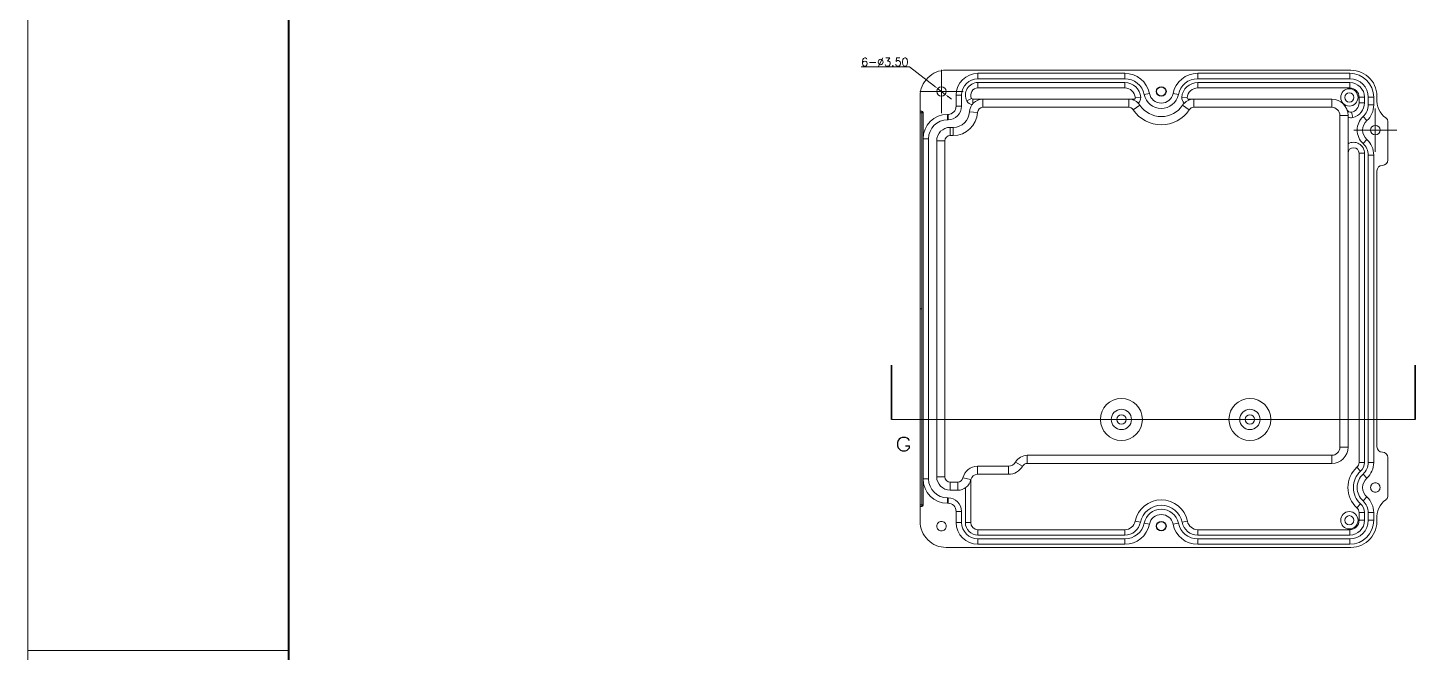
# Model space of a CAD drawing. Header units: millimetres. Extents: x 958 to 3026, y 447 to 1692.
# Drawn here: x 2216 to 2729, y 806 to 1037 of the extents above; entities that cross this region are included whole.
import ezdxf
from ezdxf.lldxf.tags import DXFTag

# ---------------------------------------------------------------- set-up
doc = ezdxf.new("R2010")
doc.units = ezdxf.units.MM
for name, color, linetype, true_color in [('1', 7, 'Continuous', 0xffffff), ('3', 7, 'Continuous', 0xffffff), ('Top', 7, 'Continuous', 0xffffff)]:
    doc.layers.add(name, color=color, linetype=linetype, true_color=true_color)
doc.layers.add('layer 1', color=7, linetype='Continuous')
doc.layers.add('尺寸线层2', color=3, linetype='Continuous')
doc.styles.get("Standard").update_dxf_attribs({"font": 'txt', "bigfont": 'gbcbig.shx'})
doc.styles.add('标准', font='txt.shx')
tags = doc.linetypes.add('PHANTOM', pattern=[50.5, 18, -6.5, 6.5, -6.5, 6.5, -6.5]).pattern_tags.tags
tags[14:15] = [DXFTag(74, 4), DXFTag(75, 0), DXFTag(340, '0'), DXFTag(46, 0.0), DXFTag(50, 0.0), DXFTag(44, 0.0), DXFTag(45, 0.0)]
tags[12:13] = [DXFTag(74, 4), DXFTag(75, 0), DXFTag(340, '0'), DXFTag(46, 0.0), DXFTag(50, 0.0), DXFTag(44, 0.0), DXFTag(45, 0.0)]
tags[10:11] = [DXFTag(74, 4), DXFTag(75, 0), DXFTag(340, '0'), DXFTag(46, 0.0), DXFTag(50, 0.0), DXFTag(44, 0.0), DXFTag(45, 0.0)]
tags[8:9] = [DXFTag(74, 4), DXFTag(75, 0), DXFTag(340, '0'), DXFTag(46, 0.0), DXFTag(50, 0.0), DXFTag(44, 0.0), DXFTag(45, 0.0)]
tags[6:7] = [DXFTag(74, 4), DXFTag(75, 0), DXFTag(340, '0'), DXFTag(46, 0.0), DXFTag(50, 0.0), DXFTag(44, 0.0), DXFTag(45, 0.0)]
tags[4:5] = [DXFTag(74, 4), DXFTag(75, 0), DXFTag(340, '0'), DXFTag(46, 0.0), DXFTag(50, 0.0), DXFTag(44, 0.0), DXFTag(45, 0.0)]
doc.dimstyles.get("Standard").update_dxf_attribs({"dimtxt": 3, "dimasz": 1.5, "dimexe": 0.5, "dimexo": 0.05, "dimgap": 0.3, "dimtad": 1, "dimtih": 1, "dimtoh": 1, "dimzin": 0, "dimdsep": 46, "dimtxsty": 'Standard', "dimcen": 0.09, "dimadec": 1, "dimazin": 0, "dimtfac": 1, "dimtmove": 0, "dimatfit": 3, "dimfxl": 1, "dimtolj": 1, "dimtzin": 0, "dimlwd": 13, "dimlwe": 13, "dimarcsym": 0})

# ---------------------------------------------------------------- blocks, each defined once
blk = doc.blocks.new('*D48')
at = {"layer": 'Defpoints', "color": 0}
for p in [(2552.53, 1014.45), (2555.31, 1012.32)]:
    blk.add_point(p, dxfattribs=at)
at = {"layer": '尺寸线层2', "color": 0, "lineweight": 13}
for p, q in [((2524.28, 1022.46), (2542.08, 1022.46)), ((2542.08, 1022.46), (2551.34, 1015.36)), ((2555.31, 1012.32), (2552.53, 1014.45)), ((2556.5, 1011.41), (2557.69, 1010.49))]:
    blk.add_line(p, q, dxfattribs=at)
at = {"layer": '尺寸线层2', "color": 0}
for points in [[(2551.5, 1015.56), (2551.19, 1015.16), (2552.53, 1014.45)], [(2556.65, 1011.61), (2556.35, 1011.21), (2555.31, 1012.32)]]:
    blk.add_solid(points, dxfattribs=at)
at = {"layer": '尺寸线层2', "color": 0, "insert": (2533.03, 1024.26), "char_height": 3, "attachment_point": 5, "style": '标准'}
blk.add_mtext('\\A1;6-∅3.50', dxfattribs=at)

msp = doc.modelspace()

# ---------------------------------------------------------------- linework, layer by layer
at = {"layer": '1', "color": 5, "linetype": 'PHANTOM', "lineweight": 13, "ltscale": 0.12}
for p, q in [((2545.923, 1013.384), (2561.923, 1013.384)), ((2706.273, 999.134), (2722.273, 999.134))]:
    msp.add_line(p, q, dxfattribs=at)
at = {"layer": '1', "color": 32, "linetype": 'Continuous', "lineweight": 30}
for p, q in [((2535.542, 912.284), (2535.542, 892.284)), ((2729.029, 912.284), (2729.029, 892.284))]:
    msp.add_line(p, q, dxfattribs=at)
at = {"layer": '1', "color": 32, "linetype": 'Continuous', "lineweight": 13}
msp.add_line((2729.029, 892.284), (2535.542, 892.284), dxfattribs=at)
at = {"layer": '3', "color": 7, "linetype": 'Continuous', "lineweight": 20}
for p, q in [((2555.694, 1021.234), (2705.275, 1021.234)), ((2567.423, 1020.084), (2621.701, 1020.084)), ((2648.645, 1020.084), (2704.823, 1020.084)), ((2546.085, 1006.144), (2546.085, 1011.625)), ((2559.373, 1007.934), (2559.373, 1012.034)), ((2565.52, 1010.534), (2569.273, 1010.534)), ((2621.701, 1014.684), (2567.423, 1014.684)), ((2569.273, 1010.534), (2623.14, 1010.534)), ((2623.14, 1010.534), (2625.092, 1010.534)), ((2645.255, 1010.534), (2647.207, 1010.534)), ((2647.207, 1010.534), (2698.185, 1010.534)), ((2704.823, 1014.684), (2648.645, 1014.684)), ((2708.273, 1009.134), (2708.273, 1011.234)), ((2713.673, 1011.234), (2713.673, 1008.391)), ((2546.085, 1006.144), (2546.673, 1006.144)), ((2546.085, 933.134), (2546.085, 1005.459)), ((2547.173, 1005.644), (2547.173, 995.934)), ((2556.173, 1004.934), (2556.373, 1004.934)), ((2557.185, 1000.134), (2558.29, 1000.134)), ((2704.185, 1004.534), (2704.185, 882.034)), ((2718.905, 1002.149), (2718.905, 988.086)), ((2547.173, 870.334), (2547.173, 995.934)), ((2552.185, 871.134), (2552.185, 995.134)), ((2708.273, 876.391), (2708.273, 990.59)), ((2713.673, 989.878), (2713.673, 876.391)), ((2716.905, 986.086), (2716.885, 986.086)), ((2714.885, 984.086), (2714.885, 882.183)), ((2546.085, 933.134), (2546.085, 860.81)), ((2716.885, 880.183), (2716.905, 880.183)), ((2718.905, 878.183), (2718.905, 864.12)), ((2578.713, 872.034), (2567.273, 872.034)), ((2698.185, 876.034), (2585.641, 876.034)), ((2547.173, 870.334), (2547.173, 860.624)), ((2564.773, 869.534), (2564.773, 854.234)), ((2559.946, 866.134), (2557.185, 866.134)), ((2546.085, 854.644), (2546.085, 860.124)), ((2546.085, 860.124), (2546.673, 860.124)), ((2556.373, 861.334), (2556.173, 861.334)), ((2559.373, 854.234), (2559.373, 858.334)), ((2708.273, 855.034), (2708.273, 857.878)), ((2713.673, 857.878), (2713.673, 855.034)), ((2567.423, 851.584), (2621.701, 851.584)), ((2648.645, 851.584), (2704.823, 851.584)), ((2621.701, 846.184), (2567.423, 846.184)), ((2704.823, 846.184), (2648.645, 846.184)), ((2705.275, 845.034), (2555.694, 845.034))]:
    msp.add_line(p, q, dxfattribs=at)
at = {"layer": '3', "color": 155, "linetype": 'Continuous', "lineweight": 13}
for p, q in [((2567.423, 1018.084), (2567.423, 1020.084)), ((2621.701, 1018.084), (2567.423, 1018.084)), ((2567.423, 1016.684), (2621.701, 1016.684)), ((2567.423, 1016.684), (2567.423, 1014.684)), ((2621.701, 1018.084), (2621.701, 1020.084)), ((2621.701, 1016.684), (2621.701, 1014.684)), ((2648.645, 1018.084), (2648.645, 1020.084)), ((2704.823, 1018.084), (2648.645, 1018.084)), ((2648.645, 1014.684), (2648.645, 1016.684)), ((2648.645, 1016.684), (2704.823, 1016.684)), ((2704.823, 1018.084), (2704.823, 1020.084)), ((2704.823, 1014.684), (2704.823, 1016.684)), ((2561.373, 1012.034), (2559.373, 1012.034)), ((2561.373, 1012.034), (2561.373, 1007.934)), ((2563.307, 1009.872), (2565.077, 1010.802)), ((2565.52, 1008.838), (2565.52, 1010.534)), ((2569.273, 1007.534), (2569.273, 1010.534)), ((2623.14, 1010.534), (2623.14, 1007.534)), ((2625.092, 1010.138), (2625.092, 1010.534)), ((2627.585, 1011.218), (2625.59, 1011.071)), ((2628.854, 1012.244), (2630.813, 1012.644)), ((2641.493, 1012.244), (2639.533, 1012.644)), ((2644.756, 1011.071), (2642.761, 1011.218)), ((2645.255, 1010.534), (2645.255, 1010.138)), ((2647.207, 1010.534), (2647.207, 1007.534)), ((2698.185, 1010.534), (2698.185, 1007.534)), ((2708.273, 1011.234), (2710.273, 1011.234)), ((2710.273, 1011.234), (2710.273, 1009.134)), ((2711.673, 1011.234), (2713.673, 1011.234)), ((2711.673, 1008.391), (2711.673, 1011.234)), ((2546.673, 1005.459), (2546.085, 1005.459)), ((2547.173, 1005.459), (2546.673, 1005.459)), ((2546.673, 933.134), (2546.673, 1005.459)), ((2561.373, 1007.934), (2559.373, 1007.934)), ((2567.276, 1005.644), (2564.281, 1005.807)), ((2623.14, 1007.534), (2569.273, 1007.534)), ((2627.304, 1008.303), (2624.805, 1006.642)), ((2643.043, 1008.303), (2645.541, 1006.642)), ((2698.185, 1007.534), (2647.207, 1007.534)), ((2705.524, 1005.716), (2705.953, 1003.763)), ((2708.273, 1009.134), (2710.273, 1009.134)), ((2711.673, 1008.391), (2713.673, 1008.391)), ((2556.173, 1002.934), (2556.173, 1004.934)), ((2556.373, 1002.934), (2556.173, 1002.934)), ((2556.373, 1002.934), (2556.373, 1004.934)), ((2557.185, 997.134), (2557.185, 1000.134)), ((2558.29, 997.134), (2558.29, 1000.134)), ((2704.185, 1004.534), (2701.185, 1004.534)), ((2701.185, 882.034), (2701.185, 1004.534)), ((2709.771, 1004.096), (2711.115, 1002.615)), ((2549.173, 995.934), (2547.173, 995.934)), ((2549.173, 995.934), (2549.173, 870.334)), ((2555.185, 995.134), (2552.185, 995.134)), ((2555.185, 995.134), (2555.185, 871.134)), ((2558.29, 997.134), (2557.185, 997.134)), ((2711.115, 995.654), (2709.771, 994.173)), ((2708.273, 990.59), (2710.273, 990.59)), ((2710.273, 990.59), (2710.273, 876.391)), ((2711.673, 876.391), (2711.673, 989.878)), ((2713.673, 989.878), (2711.673, 989.878)), ((2546.673, 933.134), (2546.085, 933.134)), ((2546.673, 860.81), (2546.673, 933.134)), ((2704.185, 882.034), (2701.185, 882.034)), ((2585.641, 876.034), (2585.641, 879.034)), ((2585.641, 879.034), (2698.185, 879.034)), ((2698.185, 876.034), (2698.185, 879.034)), ((2567.273, 875.034), (2578.713, 875.034)), ((2567.273, 875.034), (2567.273, 872.034)), ((2578.713, 875.034), (2578.713, 872.034)), ((2583.909, 875.034), (2581.311, 876.534)), ((2707.486, 874.614), (2708.83, 873.133)), ((2708.273, 876.391), (2710.273, 876.391)), ((2711.115, 870.615), (2709.771, 872.096)), ((2713.673, 876.391), (2711.673, 876.391)), ((2549.173, 870.334), (2547.173, 870.334)), ((2555.185, 871.134), (2552.185, 871.134)), ((2557.185, 869.134), (2559.946, 869.134)), ((2557.185, 869.134), (2557.185, 866.134)), ((2559.946, 869.134), (2559.946, 866.134)), ((2561.9, 870.708), (2564.831, 870.068)), ((2562.773, 854.234), (2562.773, 867.011)), ((2564.773, 869.534), (2564.683, 869.534)), ((2556.173, 863.334), (2556.373, 863.334)), ((2556.173, 863.334), (2556.173, 861.334)), ((2556.373, 861.334), (2556.373, 863.334)), ((2711.115, 863.654), (2709.771, 862.173)), ((2546.673, 860.81), (2546.085, 860.81)), ((2547.173, 860.81), (2546.673, 860.81)), ((2559.373, 858.334), (2561.373, 858.334)), ((2561.373, 858.334), (2561.373, 854.234)), ((2707.486, 859.655), (2708.83, 861.136)), ((2708.273, 857.878), (2710.273, 857.878)), ((2710.273, 857.878), (2710.273, 855.034)), ((2711.673, 855.034), (2711.673, 857.878)), ((2713.673, 857.878), (2711.673, 857.878)), ((2559.373, 854.234), (2561.373, 854.234)), ((2564.773, 854.234), (2562.773, 854.234)), ((2567.423, 851.584), (2567.423, 849.584)), ((2621.701, 851.584), (2621.701, 849.584)), ((2625.522, 854.704), (2627.482, 854.304)), ((2630.813, 853.624), (2628.854, 854.024)), ((2639.533, 853.624), (2641.493, 854.024)), ((2644.824, 854.704), (2642.865, 854.304)), ((2648.645, 851.584), (2648.645, 849.584)), ((2704.823, 851.584), (2704.823, 849.584)), ((2708.273, 855.034), (2710.273, 855.034)), ((2713.673, 855.034), (2711.673, 855.034)), ((2621.701, 849.584), (2567.423, 849.584)), ((2567.423, 846.184), (2567.423, 848.184)), ((2567.423, 848.184), (2621.701, 848.184)), ((2621.701, 846.184), (2621.701, 848.184)), ((2704.823, 849.584), (2648.645, 849.584)), ((2648.645, 846.184), (2648.645, 848.184)), ((2648.645, 848.184), (2704.823, 848.184)), ((2704.823, 846.184), (2704.823, 848.184))]:
    msp.add_line(p, q, dxfattribs=at)
at = {"layer": '3', "color": 7, "linetype": 'Continuous', "lineweight": 20}
for centre, radius in [((2553.923, 1013.384), 1.75), ((2704.673, 1011.186), 3.2), ((2714.273, 999.134), 1.75), ((2704.673, 855.059), 3.2)]:
    msp.add_circle(centre, radius, dxfattribs=at)
at = {"layer": '3'}
for centre in [(2635.173, 1013.384), (2635.173, 852.884)]:
    msp.add_circle(centre, 1.75, dxfattribs=at)
at = {"layer": '3', "color": 155, "linetype": 'Continuous', "lineweight": 13}
for centre, radius in [((2704.673, 1011.186), 1.7), ((2620.435, 892.284), 7.75), ((2667.935, 892.284), 7.75), ((2704.673, 855.059), 1.7)]:
    msp.add_circle(centre, radius, dxfattribs=at)
at = {"layer": '3', "color": 7, "linetype": 'Continuous', "lineweight": 20, "extrusion": (0, 0, -1)}
for centre, radius in [((-2620.435, 892.284), 3.75), ((-2620.435, 892.284), 1.721), ((-2667.935, 892.284), 3.75), ((-2667.935, 892.284), 1.721)]:
    msp.add_circle(centre, radius, dxfattribs=at)
for centre, radius, start, end in [((-2567.423, 1012.034), 8.05, 0, 90), ((-2621.701, 1010.784), 9.3, 90, 168.46304), ((-2648.645, 1010.784), 9.3, 11.53696, 90), ((-2704.823, 1011.234), 8.85, 90, 180), ((-2569.273, 1005.534), 5, 3.12669, 90), ((-2623.14, 1005.534), 5, 90, 146.38345), ((-2647.207, 1005.534), 5, 33.61655, 90), ((-2698.185, 1004.534), 6, 90, 180), ((-2546.673, 1005.644), 0.5, 90, 180), ((-2705.873, 1008.391), 7.8, 180, 227.77838), ((-2556.173, 995.934), 9, 0, 90), ((-2557.185, 995.134), 5, 0, 90), ((-2705.873, 989.878), 7.8, 132.22161, 180), ((-2716.885, 984.086), 2, 0, 90), ((-2698.185, 882.034), 6, 180, 270), ((-2716.885, 882.183), 2, 270, 0), ((-2578.713, 878.034), 6, 210, 270), ((-2714.273, 867.134), 10.1, 312.22161, 47.77839), ((-2705.873, 876.391), 7.8, 180, 227.77839), ((-2556.173, 870.334), 9, 270, 0), ((-2557.185, 871.134), 5, 270, 0), ((-2559.946, 871.134), 5, 192.31764, 270), ((-2635.173, 852.734), 9.85, 11.53696, 168.46304), ((-2705.873, 857.878), 7.8, 132.22162, 180), ((-2546.673, 860.624), 0.5, 180, 270), ((-2567.423, 854.234), 8.05, 270, 360), ((-2621.701, 855.484), 9.3, 191.53696, 270), ((-2648.645, 855.484), 9.3, 270, 348.46304), ((-2704.823, 855.034), 8.85, 180, 270)]:
    msp.add_arc(centre, radius, start, end, dxfattribs=at)
at = {"layer": '3', "color": 155, "linetype": 'Continuous', "lineweight": 13}
for centre, radius, start, end in [((2567.423, 1012.034), 6.05, 90, 180), ((2621.701, 1010.784), 7.3, 11.53696, 90), ((2648.645, 1010.784), 7.3, 90, 168.46304), ((2704.823, 1011.234), 6.85, 0, 90), ((2569.273, 1005.534), 2, 90, 176.87331), ((2623.14, 1005.534), 2, 33.61655, 90), ((2647.207, 1005.534), 2, 90, 146.38345), ((2698.185, 1004.534), 3, 0, 90), ((2705.873, 1008.391), 5.8, 312.22162, 0), ((2556.173, 995.934), 7, 90, 180), ((2557.185, 995.134), 2, 90, 180), ((2705.873, 989.878), 5.8, 0, 47.77839), ((2698.185, 882.034), 3, 270, 0), ((2578.713, 878.034), 3, 270, 330), ((2714.273, 867.134), 8.1, 132.22161, 227.77839), ((2705.873, 876.391), 5.8, 312.22161, 0), ((2556.173, 870.334), 7, 180, 270), ((2557.185, 871.134), 2, 180, 270), ((2559.946, 871.134), 2, 270, 347.68236), ((2705.873, 857.878), 5.8, 0, 47.77838), ((2635.173, 852.734), 7.85, 11.53696, 168.46304), ((2567.423, 854.234), 6.05, 180, 270), ((2621.701, 855.484), 7.3, 270, 348.46304), ((2648.645, 855.484), 7.3, 191.53696, 270), ((2704.823, 855.034), 6.85, 270, 0)]:
    msp.add_arc(centre, radius, start, end, dxfattribs=at)
at = {"layer": '3', "color": 155, "linetype": 'Continuous', "lineweight": 13, "extrusion": (0, 0, -1)}
for centre, radius, start, end in [((-2567.423, 1012.034), 4.65, 332.28274, 90), ((-2621.701, 1010.784), 5.9, 90, 175.783), ((-2648.645, 1010.784), 5.9, 4.217, 90), ((-2704.823, 1011.234), 5.45, 90, 180), ((-2625.092, 1011.034), 2.5, 175.783, 231.18659), ((-2635.173, 1013.534), 6.45, 191.53696, 348.46304), ((-2645.255, 1011.034), 2.5, 308.81341, 4.217), ((-2556.373, 1007.934), 5, 180, 270), ((-2558.29, 1006.134), 9, 183.12669, 270), ((-2565.52, 1011.034), 2.5, 275.46635, 332.28274), ((-2635.173, 1013.534), 12.45, 213.61655, 326.38345), ((-2704.773, 1009.134), 5.5, 180, 257.60924), ((-2705.202, 1007.181), 3.5, 257.60924, 286.90123), ((-2714.273, 999.134), 6.7, 312.22161, 47.77839), ((-2706.229, 990.59), 4.044, 59.63791, 180), ((-2585.641, 874.034), 5, 30, 90), ((-2567.273, 869.534), 5.5, 12.31764, 90), ((-2714.273, 867.134), 6.7, 312.22161, 47.77839), ((-2705.873, 876.391), 4.4, 180, 227.77839), ((-2556.373, 858.334), 5, 90, 180), ((-2635.173, 852.734), 6.45, 11.53696, 168.46304), ((-2705.873, 857.878), 4.4, 132.22162, 180), ((-2567.423, 854.234), 4.65, 270, 0), ((-2621.701, 855.484), 5.9, 191.53696, 270), ((-2648.645, 855.484), 5.9, 270, 348.46304), ((-2704.823, 855.034), 5.45, 180, 270)]:
    msp.add_arc(centre, radius, start, end, dxfattribs=at)
at = {"layer": '3', "color": 7, "linetype": 'Continuous', "lineweight": 20}
for centre, radius, start, end in [((2567.423, 1012.034), 2.65, 90, 207.71726), ((2565.52, 1011.034), 0.5, 207.71726, 270), ((2621.701, 1010.784), 3.9, 4.217, 90), ((2625.092, 1011.034), 0.5, 270, 4.217), ((2635.173, 1013.534), 4.45, 191.53696, 348.46304), ((2645.255, 1011.034), 0.5, 175.783, 270), ((2648.645, 1010.784), 3.9, 90, 175.783), ((2704.823, 1011.234), 3.45, 0, 90), ((2556.373, 1007.934), 3, 270, 0), ((2558.29, 1006.134), 6, 270, 356.87331), ((2635.173, 1013.534), 9.45, 213.61655, 326.38345), ((2705.202, 1007.181), 1.5, 200.66324, 282.39076), ((2704.773, 1009.134), 3.5, 282.39076, 0), ((2714.273, 999.134), 4.7, 132.22161, 227.77839), ((2706.229, 990.59), 2.044, 0, 180), ((2716.905, 988.086), 2, 270, 0), ((2716.905, 878.183), 2, 0, 90), ((2567.273, 869.534), 2.5, 90, 167.68236), ((2585.641, 874.034), 2, 90, 150), ((2705.873, 876.391), 2.4, 312.22161, 0), ((2567.273, 869.534), 2.5, 167.68236, 180), ((2714.273, 867.134), 4.7, 132.22161, 227.77839), ((2556.373, 858.334), 3, 0, 90), ((2635.173, 852.734), 4.45, 11.53696, 168.46304), ((2705.873, 857.878), 2.4, 0, 47.77838), ((2567.423, 854.234), 2.65, 180, 270), ((2621.701, 855.484), 3.9, 270, 348.46304), ((2648.645, 855.484), 3.9, 191.53696, 270), ((2704.823, 855.034), 3.45, 270, 0)]:
    msp.add_arc(centre, radius, start, end, dxfattribs=at)
for points, degree, knots in [([(2546.085, 1011.625), (2546.085, 1012.888), (2546.301, 1014.148), (2547.264, 1016.478), (2548.017, 1017.54), (2549.795, 1019.315), (2550.853, 1020.06), (2553.162, 1021.014), (2554.436, 1021.234), (2555.694, 1021.234)], 3, [0, 0, 0, 0, 0.25, 0.25, 0.5, 0.5, 0.75, 0.75, 1, 1, 1, 1]), ([(2705.275, 1021.234), (2707.937, 1021.234), (2710.588, 1020.059), (2714.152, 1016.158), (2715.082, 1013.44), (2714.848, 1010.781)], 3, [0, 0, 0, 0, 0.5, 0.5, 1, 1, 1, 1]), ([(2546.085, 1005.459), (2546.085, 1005.565), (2546.085, 1005.673), (2546.085, 1005.833), (2546.085, 1005.892), (2546.085, 1005.995), (2546.085, 1006.041), (2546.085, 1006.105), (2546.085, 1006.127), (2546.085, 1006.142), (2546.085, 1006.144), (2546.085, 1006.144)], 3, [0, 0, 0, 0, 0.3399762, 0.3399762, 0.5416468, 0.5416468, 0.7456405, 0.7456405, 0.9260638, 0.9260638, 1, 1, 1, 1]), ([(2718.141, 1003.631), (2718.323, 1003.502), (2718.491, 1003.346), (2718.619, 1003.163), (2718.693, 1003.056), (2718.754, 1002.938), (2718.865, 1002.631), (2718.896, 1002.433), (2718.904, 1002.208), (2718.905, 1002.178), (2718.905, 1002.149)], 3, [0, 0, 0, 0, 0.3889497, 0.3889497, 0.3889497, 0.6122381, 0.6122381, 0.9496047, 0.9496047, 1, 1, 1, 1]), ([(2718.905, 864.12), (2718.905, 863.897), (2718.876, 863.67), (2718.801, 863.46), (2718.757, 863.337), (2718.697, 863.219), (2718.512, 862.95), (2718.368, 862.81), (2718.189, 862.673), (2718.165, 862.655), (2718.141, 862.638)], 3, [0, 0, 0, 0, 0.3889497, 0.3889497, 0.3889497, 0.6122381, 0.6122381, 0.9496047, 0.9496047, 1, 1, 1, 1]), ([(2546.085, 860.81), (2546.085, 860.77), (2546.085, 860.731), (2546.085, 860.691), (2546.085, 860.652), (2546.085, 860.568), (2546.085, 860.524), (2546.085, 860.481), (2546.085, 860.438), (2546.085, 860.367), (2546.085, 860.336), (2546.085, 860.308), (2546.085, 860.28), (2546.085, 860.234), (2546.085, 860.214), (2546.085, 860.196), (2546.085, 860.18), (2546.085, 860.151), (2546.085, 860.139), (2546.085, 860.13), (2546.085, 860.124), (2546.085, 860.124)], 5, [0, 0, 0, 0, 0, 0, 0.210022, 0.210022, 0.210022, 0.210022, 0.4508706, 0.4508706, 0.4508706, 0.4508706, 0.6384116, 0.6384116, 0.6384116, 0.6384116, 0.8046561, 0.8046561, 0.8046561, 0.8046561, 1, 1, 1, 1, 1, 1]), ([(2555.694, 845.034), (2554.431, 845.034), (2553.171, 845.25), (2550.842, 846.214), (2549.779, 846.966), (2548.004, 848.744), (2547.259, 849.802), (2546.305, 852.111), (2546.085, 853.386), (2546.085, 854.644)], 3, [0, 0, 0, 0, 0.25, 0.25, 0.5, 0.5, 0.75, 0.75, 1, 1, 1, 1]), ([(2714.848, 855.488), (2715.083, 852.816), (2714.15, 850.104), (2710.579, 846.204), (2707.957, 845.034), (2705.275, 845.034)], 3, [0, 0, 0, 0, 0.5, 0.5, 1, 1, 1, 1])]:
    msp.add_open_spline(points, degree=degree, knots=knots, dxfattribs=at)
for points in [[(2714.848, 1010.781), (2714.606, 1008.034), (2715.905, 1005.226), (2718.141, 1003.631)], [(2712.523, 867.134), (2712.523, 867.364), (2712.614, 867.823), (2713, 868.407), (2713.585, 868.797), (2714.273, 868.933), (2714.962, 868.797), (2715.546, 868.407), (2715.932, 867.823), (2716.023, 867.364), (2716.023, 867.134)], [(2716.023, 867.134), (2716.023, 866.904), (2715.932, 866.446), (2715.546, 865.862), (2714.962, 865.472), (2714.273, 865.335), (2713.585, 865.472), (2713, 865.862), (2712.614, 866.446), (2712.523, 866.904), (2712.523, 867.134)], [(2718.141, 862.638), (2715.896, 861.036), (2714.607, 858.224), (2714.848, 855.488)], [(2552.173, 852.884), (2552.173, 853.114), (2552.264, 853.573), (2552.65, 854.157), (2553.235, 854.547), (2553.923, 854.683), (2554.612, 854.547), (2555.196, 854.157), (2555.582, 853.573), (2555.673, 853.114), (2555.673, 852.884)], [(2555.673, 852.884), (2555.673, 852.654), (2555.582, 852.196), (2555.196, 851.612), (2554.612, 851.222), (2553.923, 851.085), (2553.235, 851.222), (2552.65, 851.612), (2552.264, 852.196), (2552.173, 852.654), (2552.173, 852.884)]]:
    msp.add_open_spline(points, degree=3, dxfattribs=at)
at = {"layer": '3', "color": 155, "linetype": 'Continuous', "lineweight": 13}
for points, degree, knots in [([(2546.673, 1005.838), (2546.673, 1005.845), (2546.673, 1005.851), (2546.673, 1005.858), (2546.673, 1005.864), (2546.673, 1005.902), (2546.673, 1005.932), (2546.673, 1005.961), (2546.673, 1005.988), (2546.673, 1006.035), (2546.673, 1006.055), (2546.673, 1006.073), (2546.673, 1006.089), (2546.673, 1006.118), (2546.673, 1006.13), (2546.673, 1006.139), (2546.673, 1006.144), (2546.673, 1006.144)], 5, [0, 0, 0, 0, 0, 0, 0.0658083, 0.0658083, 0.0658083, 0.0658083, 0.3845075, 0.3845075, 0.3845075, 0.3845075, 0.6670161, 0.6670161, 0.6670161, 0.6670161, 1, 1, 1, 1, 1, 1]), ([(2546.673, 1005.459), (2546.673, 1005.459), (2546.673, 1005.459), (2546.673, 1005.565), (2546.673, 1005.674), (2546.673, 1005.796), (2546.673, 1005.817), (2546.673, 1005.838)], 3, [0, 0, 0, 0, 0.0001558, 0.0001558, 0.826889, 0.826889, 1, 1, 1, 1]), ([(2547.173, 1005.644), (2547.17, 1005.661), (2547.16, 1005.711), (2547.057, 1005.777), (2546.876, 1005.828), (2546.745, 1005.834), (2546.673, 1005.838)], 3, [0, 0, 0, 0, 0.162267, 0.4992089, 0.7275463, 1, 1, 1, 1]), ([(2546.673, 860.432), (2546.673, 860.503), (2546.673, 860.58), (2546.673, 860.708), (2546.673, 860.759), (2546.673, 860.81)], 3, [0, 0, 0, 0, 0.6067064, 0.6067064, 1, 1, 1, 1]), ([(2547.173, 860.624), (2547.173, 860.612), (2547.17, 860.599), (2547.157, 860.574), (2547.148, 860.562), (2547.123, 860.539), (2547.107, 860.528), (2547.071, 860.507), (2547.05, 860.497), (2546.981, 860.47), (2546.925, 860.456), (2546.805, 860.437), (2546.739, 860.432), (2546.673, 860.432)], 3, [0, 0, 0, 0, 0.125, 0.125, 0.25, 0.25, 0.375, 0.375, 0.5, 0.5, 0.75, 0.75, 1, 1, 1, 1]), ([(2546.673, 860.124), (2546.673, 860.124), (2546.673, 860.13), (2546.673, 860.139), (2546.673, 860.151), (2546.673, 860.18), (2546.673, 860.196), (2546.673, 860.214), (2546.673, 860.234), (2546.673, 860.28), (2546.673, 860.308), (2546.673, 860.336), (2546.673, 860.367), (2546.673, 860.405), (2546.673, 860.411), (2546.673, 860.418), (2546.673, 860.425), (2546.673, 860.432)], 5, [0, 0, 0, 0, 0, 0, 0.3325261, 0.3325261, 0.3325261, 0.3325261, 0.6146462, 0.6146462, 0.6146462, 0.6146462, 0.9329071, 0.9329071, 0.9329071, 0.9329071, 1, 1, 1, 1, 1, 1])]:
    msp.add_open_spline(points, degree=degree, knots=knots, dxfattribs=at)
at = {"layer": 'layer 1', "color": 1, "lineweight": 9}
for points in [[(2216.288, 1558.138), (2216.288, 1558.138), (2216.288, 490.649), (2216.288, 490.649)], [(2312.676, 806.942), (2312.676, 806.942), (2216.288, 806.942), (2216.288, 806.942)], [(2312.676, 806.942), (2312.676, 806.942), (2312.676, 806.942), (2312.676, 806.942)]]:
    msp.add_open_spline(points, degree=3, dxfattribs=at)
at = {"layer": 'layer 1', "lineweight": 35}
msp.add_open_spline([(2312.676, 1540.167), (2312.676, 1540.167), (2312.676, 508.62), (2312.676, 508.62)], degree=3, dxfattribs=at)
at = {"layer": 'Top', "color": 5, "linetype": 'PHANTOM', "lineweight": 13, "ltscale": 0.12}
for p, q in [((2553.923, 1005.384), (2553.923, 1021.384)), ((2714.273, 991.134), (2714.273, 1007.134))]:
    msp.add_line(p, q, dxfattribs=at)

# ---------------------------------------------------------------- texts
at = {"layer": 'Top', "color": 6, "linetype": 'Continuous', "lineweight": -3, "insert": (2536.792, 880.67), "char_height": 5, "attachment_point": 7, "line_spacing_factor": 0.903614, "style": '标准'}
msp.add_mtext('\\W1.3781;G', dxfattribs=at)

# ---------------------------------------------------------------- dimensions: what is measured, and where the dimension line sits
at = {"layer": '尺寸线层2'}
dim = msp.add_diameter_dim_2p(p1=(2555.312, 1012.32), p2=(2552.534, 1014.449), text='6-<>', dimstyle='Standard', override={"dimtxsty": '标准'}, dxfattribs=at)
dim.commit()
dim.dimension.update_dxf_attribs({"geometry": '*D48', "text_midpoint": (2533.03, 1022.461), "dimtype": 163})

doc.saveas('drawing.dxf')
